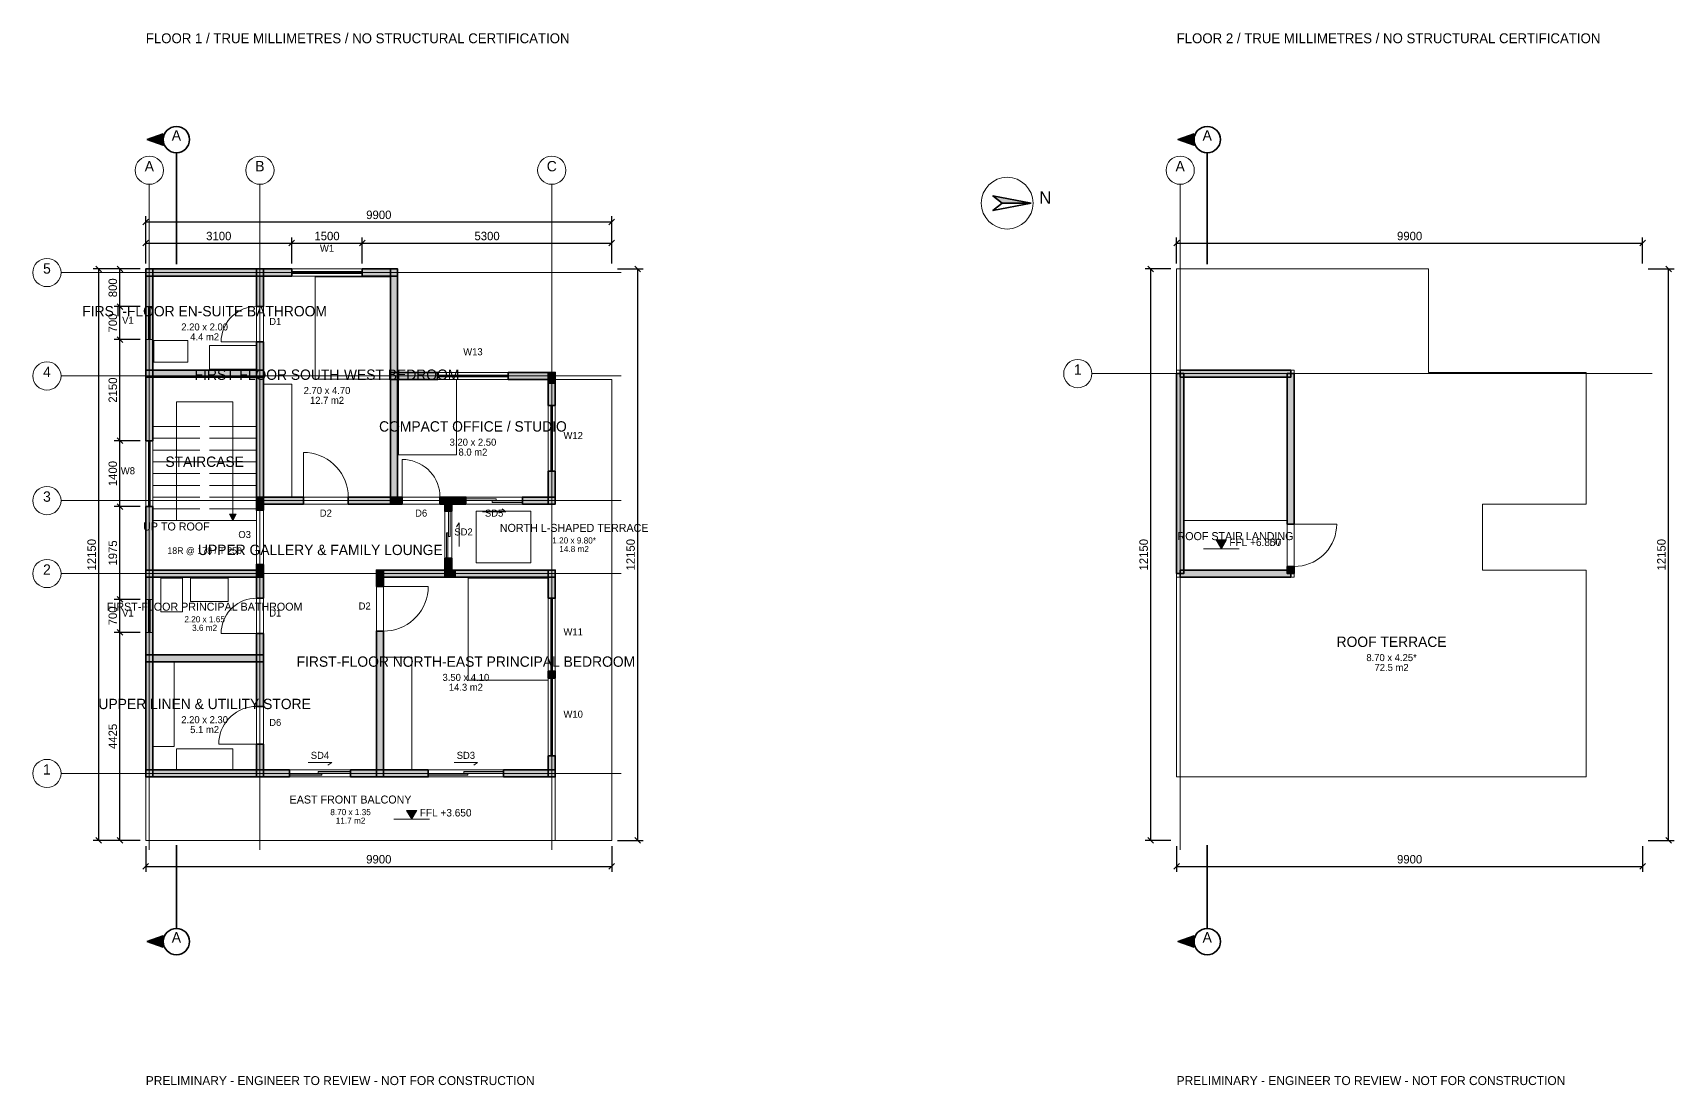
# Model space of a CAD drawing. Header units: millimetres. Extents: x -4150 to 54370, y -5203 to 17171.
# Drawn here: x 19500 to 54370, y -5203 to 17171 of the extents above; entities that cross this region are included whole.
import ezdxf
from ezdxf.enums import TextEntityAlignment as Align

# ---------------------------------------------------------------- set-up
doc = ezdxf.new("R2010")
doc.units = ezdxf.units.MM
for name, color, linetype, lineweight in [('A-ANNO', 7, 'Continuous', 18), ('A-DIMS', 7, 'Continuous', 13), ('A-DOOR', 3, 'Continuous', 18), ('A-FLOR', 8, 'Continuous', 13), ('A-FURN', 8, 'Continuous', 13), ('A-GRID', 8, 'Continuous', 13), ('A-LEVL', 7, 'Continuous', 13), ('A-SECT', 1, 'Continuous', 35), ('A-STAIR', 7, 'Continuous', 18), ('A-TAGS', 1, 'Continuous', 13), ('A-WALL', 7, 'Continuous', 35), ('A-WIND', 4, 'Continuous', 18)]:
    doc.layers.add(name, color=color, linetype=linetype, lineweight=lineweight)
doc.dimstyles.new('FF-ARCH', dxfattribs={"dimtxt": 180, "dimasz": 90, "dimexe": 120, "dimexo": 120, "dimgap": 60, "dimtad": 1, "dimdec": 0, "dimtsz": 60, "dimcen": 2.5, "dimazin": 3, "dimtfac": 1, "dimtmove": 0, "dimatfit": 3})

msp = doc.modelspace()

# ---------------------------------------------------------------- hatches: boundary and pattern name
at = {"layer": 'A-LEVL'}
for points in [[(44640, 6390), (44860, 6390), (44750, 6200)], [(27440, 640), (27660, 640), (27550, 450)]]:
    msp.add_hatch(color=7, dxfattribs=at).paths.add_polyline_path(points)
at = {"layer": 'A-SECT'}
for points in [[(22270, 15020), (21930, 14900), (22270, 14780)], [(44170, 15020), (43830, 14900), (44170, 14780)], [(22270, -2270), (21930, -2150), (22270, -2030)], [(44170, -2270), (43830, -2150), (44170, -2030)]]:
    msp.add_hatch(color=7, dxfattribs=at).paths.add_polyline_path(points)
at = {"layer": 'A-STAIR'}
msp.add_hatch(color=7, dxfattribs=at).paths.add_polyline_path([(23680, 6940), (23820, 6940), (23750, 6800)])
at = {"layer": 'A-WALL'}
for points in [[(40706, 13550), (39897.5, 13704), (40090, 13550)], [(21900, 12075), (21900, 12150), (22050, 12150), (22050, 9925), (22050, 9850), (21900, 9850), (21900, 12075)], [(24325, 12150), (24400, 12150), (24400, 12000), (21975, 12000), (21900, 12000), (21900, 12150), (24325, 12150)], [(24250, 12150), (24400, 12150), (24400, 11350), (24250, 11350), (24250, 12075), (24250, 12150)], [(24325, 12000), (24250, 12000), (24250, 12150), (25000, 12150), (25000, 12000), (24325, 12000)], [(27250, 12150), (27250, 12000), (26500, 12000), (26500, 12150), (27175, 12150), (27250, 12150)], [(27100, 12075), (27100, 12150), (27250, 12150), (27250, 9875), (27250, 9800), (27100, 9800), (27100, 12075)], [(24400, 9925), (24400, 9850), (24250, 9850), (24250, 10600), (24400, 10600), (24400, 9925)], [(21900, 10000), (22050, 10000), (22050, 8500), (21900, 8500), (21900, 9925), (21900, 10000)], [(24325, 10000), (24400, 10000), (24400, 9850), (21975, 9850), (21900, 9850), (21900, 10000), (24325, 10000)], [(24250, 9925), (24250, 10000), (24400, 10000), (24400, 7225), (24400, 7150), (24250, 7150), (24250, 9925)], [(27100, 9875), (27100, 9950), (27250, 9950), (27250, 7225), (27250, 7150), (27100, 7150), (27100, 9875)], [(27175, 9800), (27100, 9800), (27100, 9950), (28100, 9950), (28100, 9800), (27175, 9800)], [(30600, 9950), (30600, 9800), (29600, 9800), (29600, 9950), (30525, 9950), (30600, 9950)], [(30450, 9875), (30450, 9950), (30600, 9950), (30600, 9800), (30600, 9725), (30450, 9725), (30450, 9875)], [(30450, 9875), (30600, 9875), (30600, 9250), (30450, 9250), (30450, 9800), (30450, 9875)], [(43800, 9925), (43950, 9925), (43950, 5675), (43800, 5675), (43800, 9925)], [(46225, 10000), (46225, 9850), (43875, 9850), (43875, 10000), (46225, 10000)], [(46300, 9925), (46300, 6725), (46150, 6725), (46150, 9925), (46300, 9925)], [(30600, 7225), (30600, 7150), (30450, 7150), (30450, 7850), (30600, 7850), (30600, 7225)], [(22050, 5675), (22050, 5600), (21900, 5600), (21900, 7100), (22050, 7100), (22050, 5675)], [(24250, 7300), (24400, 7300), (24400, 7020), (24250, 7020), (24250, 7225), (24250, 7300)], [(24325, 7150), (24250, 7150), (24250, 7300), (25250, 7300), (25250, 7150), (24325, 7150)], [(27250, 7300), (27250, 7150), (26200, 7150), (26200, 7300), (27175, 7300), (27250, 7300)], [(27175, 7150), (27100, 7150), (27100, 7300), (27350, 7300), (27350, 7150), (27175, 7150)], [(28400, 7300), (28400, 7150), (28150, 7150), (28150, 7300), (28325, 7300), (28400, 7300)], [(28250, 7225), (28250, 7300), (28400, 7300), (28400, 7150), (28400, 7075), (28250, 7075), (28250, 7225)], [(28400, 7300), (28475, 7300), (28475, 7150), (28325, 7150), (28250, 7150), (28250, 7300), (28400, 7300)], [(28250, 7225), (28400, 7225), (28400, 7000), (28250, 7000), (28250, 7150), (28250, 7225)], [(28400, 7150), (28325, 7150), (28325, 7300), (28700, 7300), (28700, 7150), (28400, 7150)], [(30600, 7300), (30600, 7150), (29900, 7150), (29900, 7300), (30525, 7300), (30600, 7300)], [(28400, 5750), (28400, 5675), (28250, 5675), (28250, 6000), (28400, 6000), (28400, 5750)], [(21900, 5675), (21900, 5750), (22050, 5750), (22050, 3875), (22050, 3800), (21900, 3800), (21900, 5675)], [(24325, 5750), (24400, 5750), (24400, 5600), (21975, 5600), (21900, 5600), (21900, 5750), (24325, 5750)], [(24400, 5675), (24400, 5600), (24250, 5600), (24250, 5870), (24400, 5870), (24400, 5675)], [(24250, 5750), (24400, 5750), (24400, 5150), (24250, 5150), (24250, 5675), (24250, 5750)], [(26800, 5750), (26950, 5750), (26950, 5400), (26800, 5400), (26800, 5675), (26800, 5750)], [(28325, 5750), (28400, 5750), (28400, 5600), (26875, 5600), (26800, 5600), (26800, 5750), (28325, 5750)], [(28250, 5750), (28250, 5825), (28400, 5825), (28400, 5675), (28400, 5600), (28250, 5600), (28250, 5750)], [(28400, 5750), (28475, 5750), (28475, 5600), (28325, 5600), (28250, 5600), (28250, 5750), (28400, 5750)], [(30525, 5750), (30600, 5750), (30600, 5600), (28400, 5600), (28325, 5600), (28325, 5750), (30525, 5750)], [(30600, 5750), (30600, 5150), (30450, 5150), (30450, 5675), (30450, 5750), (30600, 5750)], [(46225, 5750), (46225, 5600), (43875, 5600), (43875, 5750), (46225, 5750)], [(46300, 5675), (46150, 5675), (46150, 5825), (46300, 5825), (46300, 5675)], [(24400, 3875), (24400, 3800), (24250, 3800), (24250, 4400), (24400, 4400), (24400, 3875)], [(26950, 1425), (26950, 1350), (26800, 1350), (26800, 4450), (26950, 4450), (26950, 1425)], [(21900, 3875), (21900, 3950), (22050, 3950), (22050, 1425), (22050, 1350), (21900, 1350), (21900, 3875)], [(24325, 3950), (24400, 3950), (24400, 3800), (21975, 3800), (21900, 3800), (21900, 3950), (24325, 3950)], [(24250, 3950), (24400, 3950), (24400, 2850), (24250, 2850), (24250, 3875), (24250, 3950)], [(30600, 3450), (30450, 3450), (30450, 3600), (30600, 3600), (30600, 3450)], [(24400, 1425), (24400, 1350), (24250, 1350), (24250, 2050), (24400, 2050), (24400, 1425)], [(30600, 1350), (30450, 1350), (30450, 1800), (30600, 1800), (30600, 1425), (30600, 1350)], [(24325, 1500), (24400, 1500), (24400, 1350), (21975, 1350), (21900, 1350), (21900, 1500), (24325, 1500)], [(24325, 1350), (24250, 1350), (24250, 1500), (24950, 1500), (24950, 1350), (24325, 1350)], [(26950, 1500), (26950, 1350), (26250, 1350), (26250, 1500), (26875, 1500), (26950, 1500)], [(26875, 1350), (26800, 1350), (26800, 1500), (27900, 1500), (27900, 1350), (26875, 1350)], [(30600, 1500), (30600, 1350), (29500, 1350), (29500, 1500), (30525, 1500), (30600, 1500)]]:
    msp.add_hatch(color=7, dxfattribs=at).paths.add_polyline_path(points)

# ---------------------------------------------------------------- linework, layer by layer
at = {"layer": 'A-ANNO'}
msp.add_circle((40200, 13550), 550, dxfattribs=at)
at = {"layer": 'A-DOOR'}
for p, q in [((24250, 10600), (23500, 10600)), ((25250, 7300), (25250, 8250)), ((27350, 7300), (27350, 8100)), ((24250, 5870), (24250, 7020)), ((24400, 5870), (24400, 7020)), ((29050, 6990), (29550, 6990)), ((29550, 6990), (29470, 7050)), ((28560, 6750), (28500, 6670)), ((28560, 6250), (28560, 6750)), ((46300, 6725), (47200, 6725)), ((26950, 5400), (27900, 5400)), ((24250, 4400), (23500, 4400)), ((24250, 2050), (23450, 2050)), ((25350, 1660), (25850, 1660)), ((25850, 1660), (25770, 1600)), ((28450, 1660), (28950, 1660)), ((28950, 1660), (28870, 1600))]:
    msp.add_line(p, q, dxfattribs=at)
for points in [[(24250, 11350), (24180.8, 11346.8), (24112.2, 11337.2), (24044.8, 11321.4), (23979.1, 11299.4), (23915.7, 11271.4), (23855.2, 11237.7), (23798, 11198.5), (23744.7, 11154.3), (23695.7, 11105.3), (23651.5, 11052), (23612.3, 10994.8), (23578.6, 10934.3), (23550.6, 10870.9), (23528.6, 10805.2), (23512.8, 10737.8), (23503.2, 10669.2), (23500, 10600)], [(26200, 7300), (26195.9, 7387.7), (26183.8, 7474.6), (26163.7, 7560), (26135.8, 7643.2), (26100.4, 7723.5), (26057.7, 7800.1), (26008.1, 7872.5), (25952.1, 7940), (25890, 8002.1), (25822.5, 8058.1), (25750.1, 8107.7), (25673.5, 8150.4), (25593.2, 8185.8), (25510, 8213.7), (25424.6, 8233.8), (25337.7, 8245.9), (25250, 8250)], [(28150, 7300), (28146.6, 7373.8), (28136.4, 7447), (28119.5, 7518.9), (28096, 7589), (28066.1, 7656.6), (28030.2, 7721.1), (27988.4, 7782.1), (27941.2, 7839), (27889, 7891.2), (27832.1, 7938.4), (27771.1, 7980.2), (27706.6, 8016.1), (27639, 8046), (27568.9, 8069.5), (27497, 8086.4), (27423.8, 8096.6), (27350, 8100)], [(46300, 5825), (46383, 5828.8), (46465.4, 5840.3), (46546.3, 5859.4), (46625.1, 5885.8), (46701.2, 5919.4), (46773.8, 5959.8), (46842.4, 6006.8), (46906.3, 6059.9), (46965.1, 6118.7), (47018.2, 6182.6), (47065.2, 6251.2), (47105.6, 6323.8), (47139.2, 6399.9), (47165.6, 6478.7), (47184.7, 6559.6), (47196.2, 6642), (47200, 6725)], [(26950, 4450), (27037.7, 4454.1), (27124.6, 4466.2), (27210, 4486.3), (27293.2, 4514.2), (27373.5, 4549.6), (27450.1, 4592.3), (27522.5, 4641.9), (27590, 4697.9), (27652.1, 4760), (27708.1, 4827.5), (27757.7, 4899.9), (27800.4, 4976.5), (27835.8, 5056.8), (27863.7, 5140), (27883.8, 5225.4), (27895.9, 5312.3), (27900, 5400)], [(24250, 5150), (24180.8, 5146.8), (24112.2, 5137.2), (24044.8, 5121.4), (23979.1, 5099.4), (23915.7, 5071.4), (23855.2, 5037.7), (23798, 4998.5), (23744.7, 4954.3), (23695.7, 4905.3), (23651.5, 4852), (23612.3, 4794.8), (23578.6, 4734.3), (23550.6, 4670.9), (23528.6, 4605.2), (23512.8, 4537.8), (23503.2, 4469.2), (23500, 4400)], [(24250, 2850), (24176.2, 2846.6), (24103, 2836.4), (24031.1, 2819.5), (23961, 2796), (23893.4, 2766.1), (23828.9, 2730.2), (23767.9, 2688.4), (23711, 2641.2), (23658.8, 2589), (23611.6, 2532.1), (23569.8, 2471.1), (23533.9, 2406.6), (23504, 2339), (23480.5, 2268.9), (23463.6, 2197), (23453.4, 2123.8), (23450, 2050)]]:
    msp.add_lwpolyline(points, dxfattribs=at)
for points in [[(28363, 6460), (28363, 7000), (28331, 7000), (28331, 6460)], [(28700, 7231), (29340, 7231), (29340, 7263), (28700, 7263)], [(29260, 7187), (29900, 7187), (29900, 7219), (29260, 7219)], [(28319, 6000), (28319, 6540), (28287, 6540), (28287, 6000)], [(24950, 1419), (25640, 1419), (25640, 1387), (24950, 1387)], [(25560, 1463), (26250, 1463), (26250, 1431), (25560, 1431)], [(27900, 1419), (28740, 1419), (28740, 1387), (27900, 1387)], [(28660, 1463), (29500, 1463), (29500, 1431), (28660, 1431)]]:
    msp.add_lwpolyline(points, close=True, dxfattribs=at)
at = {"layer": 'A-FLOR'}
for points in [[(21900, 3875), (21900, 3950), (21900, 5600), (21900, 5675), (21900, 5750), (21900, 9850), (21900, 9925), (21900, 10000), (21900, 12000), (21900, 12075), (21900, 12150), (22050, 12150), (24250, 12150), (24325, 12150), (24400, 12150), (27100, 12150), (27175, 12150), (27250, 12150), (27250, 12000), (27250, 9950), (30450, 9950), (30525, 9950), (30600, 9950), (30600, 9875), (30600, 9800), (31800, 9800), (31800, 0), (30600, 0), (21900, 0), (21900, 1350), (21900, 1500), (21900, 3800), (21900, 3875)], [(22050, 10000), (24250, 10000), (24250, 12000), (22050, 12000)], [(24400, 7300), (27100, 7300), (27100, 12000), (24400, 12000)], [(43800, 5600), (46300, 5600), (46300, 10000), (43800, 10000), (43800, 12000), (43800, 12075), (43800, 12150), (43950, 12150), (46150, 12150), (46225, 12150), (46300, 12150), (49000, 12150), (49075, 12150), (49150, 12150), (49150, 12000), (49150, 9950), (52350, 9950), (52425, 9950), (52500, 9950), (52500, 9875), (52500, 9800), (52500, 7150), (50300, 7150), (50300, 5750), (52500, 5750), (52500, 1350), (43800, 1350), (43800, 1500), (43800, 3800), (43800, 3875), (43800, 3950)], [(43800, 5600), (43800, 5675), (43800, 5750), (43800, 9850), (43800, 9925), (43800, 10000), (43800, 12000), (43800, 12075), (43800, 12150), (43950, 12150), (46150, 12150), (46225, 12150), (46300, 12150), (49000, 12150), (49075, 12150), (49150, 12150), (49150, 12000), (49150, 9950), (52350, 9950), (52425, 9950), (52500, 9950), (52500, 9875), (52500, 9800), (52500, 7150), (50300, 7150), (50300, 5750), (52500, 5750), (52500, 1350), (43800, 1350), (43800, 1500), (43800, 3800), (43800, 3875), (43800, 3950), (43800, 5600)], [(22050, 5750), (24250, 5750), (24250, 9850), (22050, 9850)], [(24250, 9850), (22050, 9850), (22050, 6800), (24250, 6800), (24250, 9850)], [(27250, 7300), (30450, 7300), (30450, 9800), (27250, 9800)], [(30600, 0), (31800, 0), (31800, 9800), (30600, 9800), (30600, 7150), (28400, 7150), (28400, 5750), (30600, 5750)], [(46150, 9850), (43950, 9850), (43950, 6800), (46150, 6800), (46150, 9850)], [(24400, 1500), (26800, 1500), (26800, 5750), (28250, 5750), (28250, 7150), (24400, 7150)], [(46150, 5750), (46150, 6800), (43950, 6800), (43950, 5750)], [(22050, 3950), (24250, 3950), (24250, 5600), (22050, 5600)], [(26950, 1500), (30450, 1500), (30450, 5600), (26950, 5600)], [(22050, 1500), (24250, 1500), (24250, 3800), (22050, 3800)], [(21900, 0), (30600, 0), (30600, 1350), (21900, 1350)]]:
    msp.add_lwpolyline(points, close=True, dxfattribs=at)
for points in [[(43800, 10001), (43800, 12000), (43800, 12075), (43800, 12150), (43950, 12150), (46150, 12150), (46225, 12150), (46300, 12150), (49000, 12150), (49075, 12150), (49150, 12150), (49150, 12000), (49150, 9950), (52350, 9950), (52425, 9950), (52500, 9950), (52500, 9875), (52500, 9800), (52500, 7150), (50300, 7150), (50300, 5750), (52500, 5750), (52500, 1350), (43800, 1350), (43800, 1500), (43800, 3800), (43800, 3875), (43800, 3950)], [(30600.1, 0), (31800, 0), (31800, 9800), (30600.1, 9800)], [(43800, 3950), (43800, 5599)], [(21900, 1349.9), (21900, 0)], [(21900, 0), (30599.9, 0)]]:
    msp.add_lwpolyline(points, dxfattribs=at)
at = {"layer": 'A-FURN'}
for points in [[(27100, 9810), (27100, 11980), (25500, 11980), (25500, 9810)], [(22790, 10170), (22790, 10630), (22070, 10630), (22070, 10170)], [(24250, 10020), (24250, 10520), (23250, 10520), (23250, 10020)], [(28500, 8200), (28500, 9800), (27270, 9800), (27270, 8200)], [(25000, 7300), (25000, 9700), (24400, 9700), (24400, 7300)], [(28920, 5900), (30080, 5900), (30080, 7000), (28920, 7000)], [(22680, 4860), (22680, 5580), (22220, 5580), (22220, 4860)], [(23650, 5080), (23650, 5580), (22850, 5580), (22850, 5080)], [(30450, 3410), (30450, 5580), (28750, 5580), (28750, 3410)], [(27550, 1500), (27550, 3900), (26950, 3900), (26950, 1500)], [(22500, 2000), (22500, 3800), (22050, 3800), (22050, 2000)], [(23750, 1500), (23750, 1950), (22550, 1950), (22550, 1500)]]:
    msp.add_lwpolyline(points, close=True, dxfattribs=at)
at = {"layer": 'A-GRID'}
for p, q in [((21975, -200), (21975, 13950)), ((24325, -200), (24325, 13950)), ((30525, -200), (30525, 13950)), ((43875, -200), (43875, 13950)), ((20100, 12075), (32000, 12075)), ((20100, 9875), (32000, 9875)), ((42000, 9925), (53900, 9925)), ((20100, 7225), (32000, 7225)), ((20100, 5675), (32000, 5675)), ((20100, 1425), (32000, 1425))]:
    msp.add_line(p, q, dxfattribs=at)
for centre in [(21975, 14250), (24325, 14250), (30525, 14250), (43875, 14250), (19800, 12075), (19800, 9875), (41700, 9925), (19800, 7225), (19800, 5675), (19800, 1425)]:
    msp.add_circle(centre, 300, dxfattribs=at)
at = {"layer": 'A-LEVL'}
for p, q in [((44370, 6200), (45130, 6200)), ((27170, 450), (27930, 450))]:
    msp.add_line(p, q, dxfattribs=at)
for points in [[(44640, 6390), (44860, 6390), (44750, 6200)], [(27440, 640), (27660, 640), (27550, 450)]]:
    msp.add_lwpolyline(points, close=True, dxfattribs=at)
at = {"layer": 'A-SECT'}
for p, q in [((22550, 14320), (22550, 14620)), ((22550, 12250), (22550, 14320)), ((44450, 14320), (44450, 14620)), ((44450, 12250), (44450, 14320)), ((22550, -100), (22550, -1570)), ((44450, -100), (44450, -1570)), ((22550, -1570), (22550, -1870)), ((44450, -1570), (44450, -1870))]:
    msp.add_line(p, q, dxfattribs=at)
for points in [[(22270, 15020), (21930, 14900), (22270, 14780)], [(44170, 15020), (43830, 14900), (44170, 14780)], [(22270, -2270), (21930, -2150), (22270, -2030)], [(44170, -2270), (43830, -2150), (44170, -2030)]]:
    msp.add_lwpolyline(points, close=True, dxfattribs=at)
for centre in [(22550, 14900), (44450, 14900), (22550, -2150), (44450, -2150)]:
    msp.add_circle(centre, 280, dxfattribs=at)
at = {"layer": 'A-STAIR'}
for p, q in [((22050, 8800), (23050, 8800)), ((23250, 8800), (24250, 8800)), ((22050, 8550), (23050, 8550)), ((23250, 8550), (24250, 8550)), ((22050, 8300), (23050, 8300)), ((22050, 8050), (23050, 8050)), ((23250, 8300), (24250, 8300)), ((23250, 8050), (24250, 8050)), ((22050, 7800), (23050, 7800)), ((23250, 7800), (24250, 7800)), ((22050, 7550), (23050, 7550)), ((23250, 7550), (24250, 7550)), ((22050, 7300), (23050, 7300)), ((22050, 7050), (23050, 7050)), ((23250, 7300), (24250, 7300)), ((23250, 7050), (24250, 7050)), ((22050, 6800), (23050, 6800)), ((23250, 6800), (24250, 6800))]:
    msp.add_line(p, q, dxfattribs=at)
msp.add_lwpolyline([(22550, 6800), (22550, 9325), (23750, 9325), (23750, 6800)], dxfattribs=at)
msp.add_lwpolyline([(23680, 6940), (23820, 6940), (23750, 6800)], close=True, dxfattribs=at)
at = {"layer": 'A-WALL'}
for points in [[(40706, 13550), (39897.5, 13704), (40090, 13550)], [(40706, 13550), (39897.5, 13396), (40090, 13550)], [(21900, 12075), (21900, 12150), (22050, 12150), (22050, 9925), (22050, 9850), (21900, 9850), (21900, 12075)], [(24325, 12150), (24400, 12150), (24400, 12000), (21975, 12000), (21900, 12000), (21900, 12150), (24325, 12150)], [(24250, 12150), (24400, 12150), (24400, 11350), (24250, 11350), (24250, 12075), (24250, 12150)], [(24325, 12000), (24250, 12000), (24250, 12150), (25000, 12150), (25000, 12000), (24325, 12000)], [(27250, 12150), (27250, 12000), (26500, 12000), (26500, 12150), (27175, 12150), (27250, 12150)], [(27100, 12075), (27100, 12150), (27250, 12150), (27250, 9875), (27250, 9800), (27100, 9800), (27100, 12075)], [(24400, 9925), (24400, 9850), (24250, 9850), (24250, 10600), (24400, 10600), (24400, 9925)], [(21900, 10000), (22050, 10000), (22050, 8500), (21900, 8500), (21900, 9925), (21900, 10000)], [(24325, 10000), (24400, 10000), (24400, 9850), (21975, 9850), (21900, 9850), (21900, 10000), (24325, 10000)], [(24250, 9925), (24250, 10000), (24400, 10000), (24400, 7225), (24400, 7150), (24250, 7150), (24250, 9925)], [(27100, 9875), (27100, 9950), (27250, 9950), (27250, 7225), (27250, 7150), (27100, 7150), (27100, 9875)], [(27175, 9800), (27100, 9800), (27100, 9950), (28100, 9950), (28100, 9800), (27175, 9800)], [(30600, 9950), (30600, 9800), (29600, 9800), (29600, 9950), (30525, 9950), (30600, 9950)], [(30450, 9875), (30450, 9950), (30600, 9950), (30600, 9800), (30600, 9725), (30450, 9725), (30450, 9875)], [(30450, 9875), (30600, 9875), (30600, 9250), (30450, 9250), (30450, 9800), (30450, 9875)], [(43800, 9925), (43950, 9925), (43950, 5675), (43800, 5675), (43800, 9925)], [(46225, 10000), (46225, 9850), (43875, 9850), (43875, 10000), (46225, 10000)], [(46300, 9925), (46300, 6725), (46150, 6725), (46150, 9925), (46300, 9925)], [(30600, 7225), (30600, 7150), (30450, 7150), (30450, 7850), (30600, 7850), (30600, 7225)], [(22050, 5675), (22050, 5600), (21900, 5600), (21900, 7100), (22050, 7100), (22050, 5675)], [(24250, 7300), (24400, 7300), (24400, 7020), (24250, 7020), (24250, 7225), (24250, 7300)], [(24325, 7150), (24250, 7150), (24250, 7300), (25250, 7300), (25250, 7150), (24325, 7150)], [(27250, 7300), (27250, 7150), (26200, 7150), (26200, 7300), (27175, 7300), (27250, 7300)], [(27175, 7150), (27100, 7150), (27100, 7300), (27350, 7300), (27350, 7150), (27175, 7150)], [(28400, 7300), (28400, 7150), (28150, 7150), (28150, 7300), (28325, 7300), (28400, 7300)], [(28250, 7225), (28250, 7300), (28400, 7300), (28400, 7150), (28400, 7075), (28250, 7075), (28250, 7225)], [(28400, 7300), (28475, 7300), (28475, 7150), (28325, 7150), (28250, 7150), (28250, 7300), (28400, 7300)], [(28250, 7225), (28400, 7225), (28400, 7000), (28250, 7000), (28250, 7150), (28250, 7225)], [(28400, 7150), (28325, 7150), (28325, 7300), (28700, 7300), (28700, 7150), (28400, 7150)], [(30600, 7300), (30600, 7150), (29900, 7150), (29900, 7300), (30525, 7300), (30600, 7300)], [(28400, 5750), (28400, 5675), (28250, 5675), (28250, 6000), (28400, 6000), (28400, 5750)], [(21900, 5675), (21900, 5750), (22050, 5750), (22050, 3875), (22050, 3800), (21900, 3800), (21900, 5675)], [(24325, 5750), (24400, 5750), (24400, 5600), (21975, 5600), (21900, 5600), (21900, 5750), (24325, 5750)], [(24400, 5675), (24400, 5600), (24250, 5600), (24250, 5870), (24400, 5870), (24400, 5675)], [(24250, 5750), (24400, 5750), (24400, 5150), (24250, 5150), (24250, 5675), (24250, 5750)], [(26800, 5750), (26950, 5750), (26950, 5400), (26800, 5400), (26800, 5675), (26800, 5750)], [(28325, 5750), (28400, 5750), (28400, 5600), (26875, 5600), (26800, 5600), (26800, 5750), (28325, 5750)], [(28250, 5750), (28250, 5825), (28400, 5825), (28400, 5675), (28400, 5600), (28250, 5600), (28250, 5750)], [(28400, 5750), (28475, 5750), (28475, 5600), (28325, 5600), (28250, 5600), (28250, 5750), (28400, 5750)], [(30525, 5750), (30600, 5750), (30600, 5600), (28400, 5600), (28325, 5600), (28325, 5750), (30525, 5750)], [(30600, 5750), (30600, 5150), (30450, 5150), (30450, 5675), (30450, 5750), (30600, 5750)], [(46225, 5750), (46225, 5600), (43875, 5600), (43875, 5750), (46225, 5750)], [(46300, 5675), (46150, 5675), (46150, 5825), (46300, 5825), (46300, 5675)], [(24400, 3875), (24400, 3800), (24250, 3800), (24250, 4400), (24400, 4400), (24400, 3875)], [(26950, 1425), (26950, 1350), (26800, 1350), (26800, 4450), (26950, 4450), (26950, 1425)], [(21900, 3875), (21900, 3950), (22050, 3950), (22050, 1425), (22050, 1350), (21900, 1350), (21900, 3875)], [(24325, 3950), (24400, 3950), (24400, 3800), (21975, 3800), (21900, 3800), (21900, 3950), (24325, 3950)], [(24250, 3950), (24400, 3950), (24400, 2850), (24250, 2850), (24250, 3875), (24250, 3950)], [(30600, 3450), (30450, 3450), (30450, 3600), (30600, 3600), (30600, 3450)], [(24400, 1425), (24400, 1350), (24250, 1350), (24250, 2050), (24400, 2050), (24400, 1425)], [(30600, 1350), (30450, 1350), (30450, 1800), (30600, 1800), (30600, 1425), (30600, 1350)], [(24325, 1500), (24400, 1500), (24400, 1350), (21975, 1350), (21900, 1350), (21900, 1500), (24325, 1500)], [(24325, 1350), (24250, 1350), (24250, 1500), (24950, 1500), (24950, 1350), (24325, 1350)], [(26950, 1500), (26950, 1350), (26250, 1350), (26250, 1500), (26875, 1500), (26950, 1500)], [(26875, 1350), (26800, 1350), (26800, 1500), (27900, 1500), (27900, 1350), (26875, 1350)], [(30600, 1500), (30600, 1350), (29500, 1350), (29500, 1500), (30525, 1500), (30600, 1500)]]:
    msp.add_lwpolyline(points, close=True, dxfattribs=at)
at = {"layer": 'A-WIND'}
for p, q in [((25000, 12150), (26500, 12150)), ((25000, 12150), (25000, 12000)), ((25000, 12093), (26500, 12093)), ((25000, 12057), (26500, 12057)), ((25000, 12000), (26500, 12000)), ((26500, 12150), (26500, 12000)), ((21900, 10650), (21900, 11350)), ((21900, 11350), (22050, 11350)), ((21957, 10650), (21957, 11350)), ((21993, 10650), (21993, 11350)), ((22050, 10650), (22050, 11350)), ((21900, 10650), (22050, 10650)), ((28100, 9950), (29600, 9950)), ((28100, 9950), (28100, 9800)), ((28100, 9893), (29600, 9893)), ((28100, 9857), (29600, 9857)), ((28100, 9800), (29600, 9800)), ((29600, 9950), (29600, 9800)), ((30450, 7850), (30450, 9250)), ((30600, 9250), (30450, 9250)), ((30507, 7850), (30507, 9250)), ((30543, 7850), (30543, 9250)), ((30600, 7850), (30600, 9250)), ((21900, 7100), (21900, 8500)), ((21900, 8500), (22050, 8500)), ((21957, 7100), (21957, 8500)), ((21993, 7100), (21993, 8500)), ((22050, 7100), (22050, 8500)), ((30600, 7850), (30450, 7850)), ((21900, 7100), (22050, 7100)), ((21900, 4425), (21900, 5125)), ((21900, 5125), (22050, 5125)), ((21957, 4425), (21957, 5125)), ((21993, 4425), (21993, 5125)), ((22050, 4425), (22050, 5125)), ((30450, 3600), (30450, 5150)), ((30600, 5150), (30450, 5150)), ((30507, 3600), (30507, 5150)), ((30543, 3600), (30543, 5150)), ((30600, 3600), (30600, 5150)), ((21900, 4425), (22050, 4425)), ((30600, 3600), (30450, 3600)), ((30450, 1800), (30450, 3450)), ((30600, 3450), (30450, 3450)), ((30507, 1800), (30507, 3450)), ((30543, 1800), (30543, 3450)), ((30600, 1800), (30600, 3450)), ((30600, 1800), (30450, 1800))]:
    msp.add_line(p, q, dxfattribs=at)

# ---------------------------------------------------------------- texts
at = {"layer": 'A-ANNO'}
for s, height, p in [('FLOOR 1 / TRUE MILLIMETRES / NO STRUCTURAL CERTIFICATION', 210, (21900, 16950)), ('FLOOR 2 / TRUE MILLIMETRES / NO STRUCTURAL CERTIFICATION', 210, (43800, 16950)), ('PRELIMINARY - ENGINEER TO REVIEW - NOT FOR CONSTRUCTION', 190, (21900, -5200)), ('PRELIMINARY - ENGINEER TO REVIEW - NOT FOR CONSTRUCTION', 190, (43800, -5200))]:
    msp.add_text(s, height=height, dxfattribs=at).set_placement(p)
for s, height, p in [('N', 260, (41010, 13460)), ('FIRST-FLOOR EN-SUITE BATHROOM', 220, (23150, 11077)), ('2.20 x 2.00', 150, (23150, 10797.5)), ('4.4 m2', 150, (23150, 10587.5)), ('FIRST-FLOOR SOUTH-WEST BEDROOM', 220, (25750, 9727)), ('2.70 x 4.70', 150, (25750, 9447.5)), ('12.7 m2', 150, (25750, 9237.5)), ('COMPACT OFFICE / STUDIO', 220, (28850, 8627)), ('3.20 x 2.50', 150, (28850, 8347.5)), ('STAIRCASE', 220, (23150, 7877)), ('8.0 m2', 150, (28850, 8137.5)), ('NORTH L-SHAPED TERRACE', 170, (30999.6, 6509.9)), ('UPPER GALLERY & FAMILY LOUNGE', 220, (25607.7, 6002.1)), ('1.20 x 9.80*', 130, (30999.6, 6274.9)), ('ROOF STAIR LANDING', 170, (45050, 6334.5)), ('14.8 m2', 130, (30999.6, 6092.9)), ('FIRST-FLOOR PRINCIPAL BATHROOM', 170, (23150, 4834.5)), ('2.20 x 1.65', 130, (23150, 4599.5)), ('3.6 m2', 130, (23150, 4417.5)), ('ROOF TERRACE', 220, (48366.2, 4047.9)), ('FIRST-FLOOR NORTH-EAST PRINCIPAL BEDROOM', 220, (28700, 3627)), ('8.70 x 4.25*', 150, (48366.2, 3768.4)), ('3.50 x 4.10', 150, (28700, 3347.5)), ('72.5 m2', 150, (48366.2, 3558.4)), ('14.3 m2', 150, (28700, 3137.5)), ('UPPER LINEN & UTILITY STORE', 220, (23150, 2727)), ('2.20 x 2.30', 150, (23150, 2447.5)), ('5.1 m2', 150, (23150, 2237.5)), ('EAST FRONT BALCONY', 170, (26250, 734.5)), ('8.70 x 1.35', 130, (26250, 499.5)), ('11.7 m2', 130, (26250, 317.5))]:
    msp.add_text(s, height=height, dxfattribs=at).set_placement(p, align=Align.BOTTOM_CENTER)
at = {"layer": 'A-GRID'}
for s, p in [('A', (21975, 14160)), ('B', (24325, 14160)), ('C', (30525, 14160)), ('A', (43875, 14160)), ('5', (19800, 11985)), ('1', (41700, 9835)), ('4', (19800, 9785)), ('3', (19800, 7135)), ('2', (19800, 5585)), ('1', (19800, 1335))]:
    msp.add_text(s, height=220, dxfattribs=at).set_placement(p, align=Align.BOTTOM_CENTER)
at = {"layer": 'A-LEVL'}
for s, p in [('FFL +6.850', (44920, 6260)), ('FFL +3.650', (27720, 510))]:
    msp.add_text(s, height=160, dxfattribs=at).set_placement(p)
at = {"layer": 'A-SECT'}
for p in [(22550, 14815), (44450, 14815), (22550, -2235), (44450, -2235)]:
    msp.add_text('A', height=220, dxfattribs=at).set_placement(p, align=Align.BOTTOM_CENTER)
at = {"layer": 'A-STAIR'}
for s, height, p in [('UP TO ROOF', 170, (22550, 6540)), ('18R @ 178 / T 250', 140, (23150, 6050))]:
    msp.add_text(s, height=height, dxfattribs=at).set_placement(p, align=Align.BOTTOM_CENTER)
at = {"layer": 'A-TAGS'}
for s, p in [('W1', (25750, 12470)), ('V1', (21520, 10940)), ('D1', (24650, 10915)), ('W13', (28850, 10270)), ('W12', (30980, 8490)), ('W8', (21520, 7740)), ('D2', (25725, 6840)), ('D6', (27750, 6840)), ('SD5', (29300, 6840)), ('SD2', (28650, 6440)), ('O3', (24000, 6385)), ('D7', (45900, 6215)), ('V1', (21520, 4715)), ('D1', (24650, 4715)), ('D2', (26550, 4865)), ('W11', (30980, 4315)), ('D6', (24650, 2390)), ('W10', (30980, 2565)), ('SD4', (25600, 1690)), ('SD3', (28700, 1690))]:
    msp.add_text(s, height=150, dxfattribs=at).set_placement(p, align=Align.BOTTOM_CENTER)

# ---------------------------------------------------------------- dimensions: what is measured, and where the dimension line sits
at = {"layer": 'A-DIMS'}
for base, p1, p2 in [((21900, 13150), (21900, 12150), (31800, 12150)), ((21900, 12700), (21900, 12150), (25000, 12150)), ((25000, 12700), (25000, 12150), (26500, 12150)), ((26500, 12700), (26500, 12150), (31800, 12150)), ((43800, 12700), (43800, 12150), (53700, 12150)), ((21900, -550), (21900, 0), (31800, 0)), ((43800, -550), (43800, 0), (53700, 0))]:
    msp.add_linear_dim(base=base, p1=p1, p2=p2, dimstyle='FF-ARCH', dxfattribs=at).render()
for base, p1, p2 in [((20900, 0), (21900, 0), (21900, 12150)), ((21350, 11350), (21900, 11350), (21900, 12150)), ((32350, 0), (31800, 0), (31800, 12150)), ((43250, 0), (43800, 0), (43800, 12150)), ((54250, 0), (53700, 0), (53700, 12150)), ((21350, 10650), (21900, 10650), (21900, 11350)), ((21350, 8500), (21900, 8500), (21900, 10650)), ((21350, 7100), (21900, 7100), (21900, 8500)), ((21350, 5125), (21900, 5125), (21900, 7100)), ((21350, 4425), (21900, 4425), (21900, 5125)), ((21350, 0), (21900, 0), (21900, 4425))]:
    msp.add_linear_dim(base=base, p1=p1, p2=p2, angle=90, dimstyle='FF-ARCH', dxfattribs=at).render()

doc.saveas('drawing.dxf')
